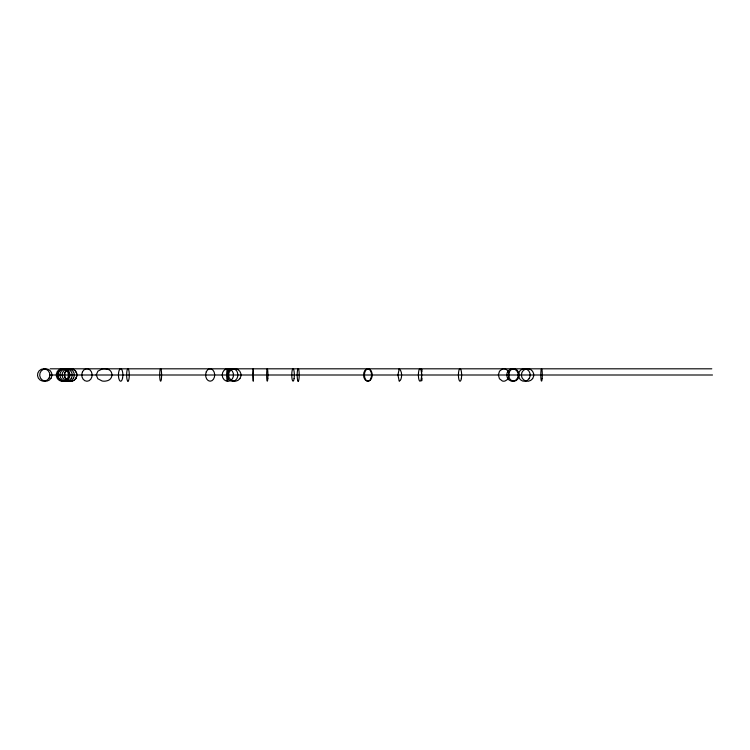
<?xml version="1.0" encoding="UTF-8"?>
<svg xmlns="http://www.w3.org/2000/svg" width="750" height="750" viewBox="0 0 750 750"><rect width="100%" height="100%" fill="white"/><g stroke="black" fill="none" stroke-linecap="round" stroke-linejoin="round"><path stroke-width="1.12" d="M421.913 378.122L421.772 380.738M421.556 369.244L421.556 380.756M399.197 369.028L397.922 375L399.197 380.972M399.225 369C403.022 371.325 401.766 380.972 399.253 381.028M235.35 380.353C239.241 377.597 238.059 370.866 235.35 369.647M235.162 380.475L234.075 380.981A12.131 7.509 89.9 0 1 231.3 381.028C227.053 380.569 225.037 371.306 231.3 369.009A12.131 7.5 -88 0 1 234.037 368.981L235.2 369.544M50.156 368.812L711.788 368.812M49.922 375L712.5 375M421.772 369.244L421.903 371.653M298.303 368.841A6.197 1.013 -90 0 1 298.444 368.991M298.538 369.169A6.197 1.013 -90 0 1 299.213 374.991A6.197 1.013 -90 0 1 298.538 380.822M298.444 381A6.197 1.013 -90 0 1 298.303 381.159M298.087 381.159A6.197 1.013 -90 0 1 297.947 381.009M297.853 380.831A6.197 1.013 -90 0 1 297.188 375.009A6.197 1.013 -90 0 1 297.853 369.178M297.947 369A6.197 1.013 -90 0 1 298.087 368.841M128.278 381A6.188 1.312 90 0 1 127.641 381M127.547 380.878A6.188 1.312 90 0 1 126.647 375A6.188 1.312 90 0 1 127.547 369.122M127.641 369A6.188 1.312 90 0 1 128.278 369M128.372 369.131A6.188 1.312 90 0 1 129.272 375A6.188 1.312 90 0 1 128.372 380.869M252.863 374.447L253.247 381.188L253.247 368.812L252.863 374.447M498.366 374.906L499.453 378.75L502.35 380.991A11.381 7.153 89.7 0 0 505.031 380.991C511.059 378.816 509.212 369.553 505.116 369.037A11.381 7.153 -89.7 0 0 502.35 369.019L499.509 371.166L498.366 374.906M96.234 374.906L97.819 378.741L102.112 380.991A10.359 10.303 82.7 0 0 106.172 380.981C114.019 380.016 113.691 369.272 106.172 369.009A10.359 10.303 -76 0 0 102.122 369.019L97.903 371.175L96.234 374.906M371.456 378.562A6.188 4.359 -90 0 0 368.287 368.831A6.188 4.359 -90 0 0 363.938 377.597A6.188 4.359 -90 0 0 371.456 378.562M542.166 378.562A6.188 0.759 -90 0 0 541.622 368.831A6.188 0.759 -90 0 0 540.862 377.597A6.188 0.759 -90 0 0 542.166 378.562M529.134 378.628A6.291 5.888 -90 0 0 524.859 368.738A6.291 5.888 -90 0 0 518.972 377.634A6.291 5.888 -90 0 0 529.134 378.628M517.453 378.216A6.262 5.766 -89.8 0 0 512.606 368.747A6.262 5.766 -89.8 0 0 507.478 378.038A6.262 5.766 -89.8 0 0 517.453 378.216M509.334 371.822A6.188 5.231 90 0 0 513.75 381.188A6.188 5.231 90 0 0 518.4 371.991A6.188 5.231 90 0 0 509.334 371.822M532.641 378.619A6.272 6.188 -90 0 0 528.15 368.747A6.272 6.188 -90 0 0 521.962 377.625A6.272 6.188 -90 0 0 532.641 378.619M421.416 378.141A6.281 1.631 -90 0 0 420.009 368.719A6.281 1.631 -90 0 0 418.603 378.131A6.281 1.631 -90 0 0 421.416 378.141M461.353 378.619A6.281 1.622 -90 0 0 460.181 368.747A6.281 1.622 -90 0 0 458.559 377.625A6.281 1.622 -90 0 0 461.353 378.619M294.103 378.581A6.206 1.294 -90 0 0 293.166 368.812A6.206 1.294 -90 0 0 291.881 377.606A6.206 1.294 -90 0 0 294.103 378.581M232.491 378.637A6.309 5.662 -90 0 0 228.384 368.719A6.309 5.662 -90 0 0 222.731 377.634A6.309 5.662 -90 0 0 232.491 378.637M206.259 371.822A6.188 4.537 90 0 0 210.094 381.188A6.188 4.537 90 0 0 214.125 371.991A6.188 4.537 90 0 0 206.259 371.822M239.897 378.619A6.281 6.262 -90 0 0 235.35 368.747A6.281 6.262 -90 0 0 229.097 377.625A6.281 6.262 -90 0 0 239.897 378.619M122.587 378.15A6.291 2.231 -90 0 0 120.656 368.709A6.291 2.231 -90 0 0 118.725 378.141A6.291 2.231 -90 0 0 122.587 378.15M161.428 378.619A6.272 0.966 -90 0 0 160.725 368.756A6.272 0.966 -90 0 0 159.769 377.625A6.272 0.966 -90 0 0 161.428 378.619M58.734 371.906A6.188 6.028 90 0 0 63.956 381.188A6.188 6.028 90 0 0 69.178 371.906A6.188 6.028 90 0 0 58.734 371.906M58.556 371.381A6.281 6.009 90 0 0 62.916 381.253A6.281 6.009 90 0 0 68.925 372.375A6.281 6.009 90 0 0 58.556 371.381M57.384 371.381A6.281 6.112 90 0 0 61.819 381.253A6.281 6.112 90 0 0 67.931 372.375A6.281 6.112 90 0 0 57.384 371.381M82.453 371.878A6.244 5.184 90 0 0 86.944 381.244A6.244 5.184 90 0 0 91.444 371.878A6.244 5.184 90 0 0 82.453 371.878M75.975 378.178A6.197 6.122 -90 0 0 70.809 368.803A6.197 6.122 -90 0 0 65.372 378.019A6.197 6.122 -90 0 0 75.975 378.178M71.438 378.103A6.206 6.197 -90 0 0 66.075 368.794A6.206 6.197 -90 0 0 60.703 378.103A6.206 6.197 -90 0 0 71.438 378.103M73.528 378.103A6.206 6.122 -90 0 0 68.222 368.794A6.206 6.122 -90 0 0 62.916 378.103A6.206 6.122 -90 0 0 73.528 378.103M76.05 378.3A6.431 6.347 -89.9 0 0 70.706 368.569A6.431 6.347 -89.9 0 0 65.053 378.122A6.431 6.347 -89.9 0 0 76.05 378.3M51.122 378.103A6.206 6.122 -90 0 0 45.825 368.794A6.206 6.122 -90 0 0 40.519 378.103A6.206 6.122 -90 0 0 51.122 378.103M267.806 378.572A6.206 0.647 -90 0 0 267.338 368.822A6.206 0.647 -90 0 0 266.691 377.606A6.206 0.647 -90 0 0 267.806 378.572M49.078 378.103A6.206 6.197 -90 0 0 43.706 368.794A6.206 6.197 -90 0 0 38.344 378.103A6.206 6.197 -90 0 0 49.078 378.103M371.091 378.094A6.188 3.572 -90 0 0 367.997 368.812A6.188 3.572 -90 0 0 364.903 378.094A6.188 3.572 -90 0 0 371.091 378.094M228.038 378.103A6.206 0.722 -90 0 0 227.419 368.794A6.206 0.722 -90 0 0 226.791 378.103A6.206 0.722 -90 0 0 228.038 378.103"/></g></svg>
